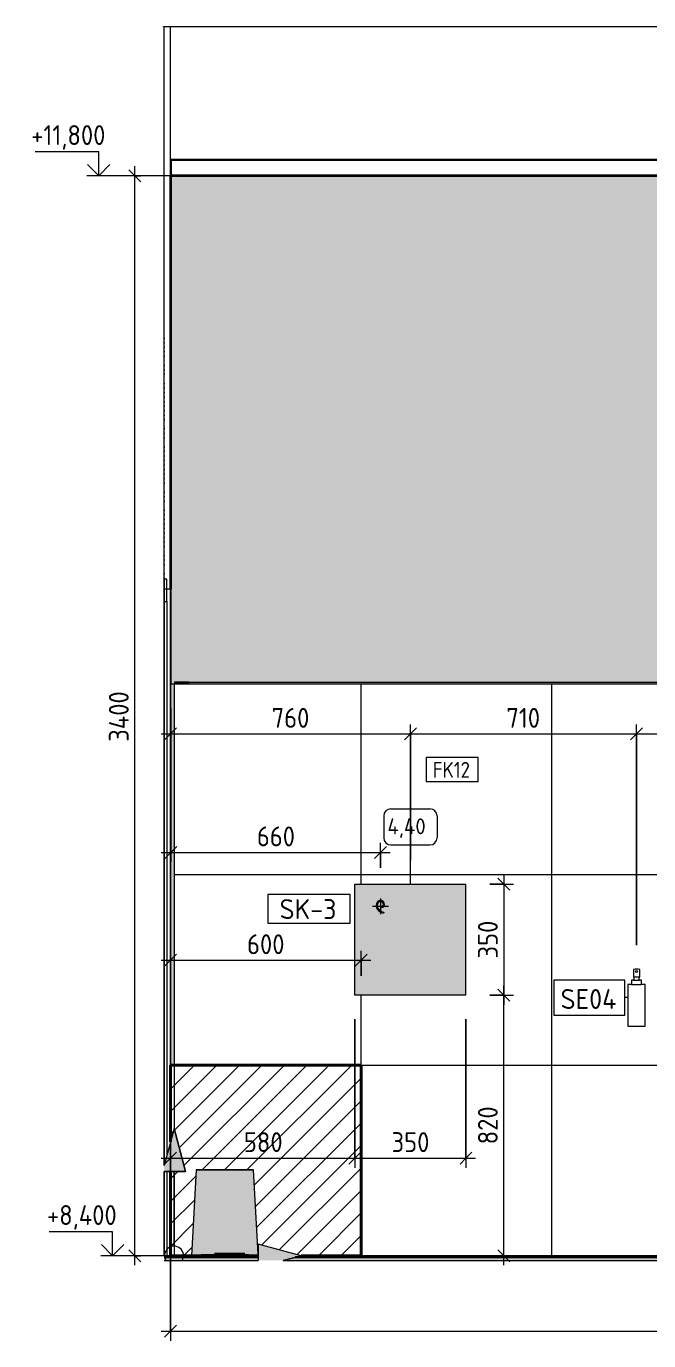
# Model space of a CAD drawing. Header units: millimetres. Extents: x 62702 to 101096, y -2454 to 12271.
# Drawn here: x 80914 to 82873, y 8132 to 12271 of the extents above; entities that cross this region are included whole.
import ezdxf

# ---------------------------------------------------------------- set-up
doc = ezdxf.new("R2010")
doc.units = ezdxf.units.MM
for name, color, linetype, lineweight in [('A-ANNO-DIMS', 7, 'Continuous', 9), ('A-ANNO-DIMS-25', 7, 'Continuous', 9), ('A-DETL-1', 7, 'Continuous', 40), ('A-DETL-GENF', 7, 'Continuous', 9), ('A-DOOR-FRAM-1', 7, 'Continuous', 9), ('A-DOOR-FRAM-2', 7, 'Continuous', 18), ('A-FLOR', 7, 'Continuous', 9), ('A-WALL', 7, 'Continuous', 9), ('A-WALL-IDEN', 7, 'Continuous', 9), ('A-WALL-PATT', 7, 'Continuous', 9), ('E-ELEC-FIXT-IDEN', 7, 'Continuous', 9), ('G-ANNO-DIMS', 7, 'Continuous', 9), ('G-ANNO-DIMS-1', 7, 'Continuous', 20), ('I-FURN-IDEN', 7, 'Continuous', 9), ('I-WALL', 7, 'Continuous', 9), ('P-SANR-FIXT', 7, 'Continuous', 9), ('P-SANR-FIXT-IDEN', 7, 'Continuous', 9), ('Ограждение', 7, 'Continuous', 9), ('Поручни', 7, 'Continuous', 9), ('Электрические приборы', 7, 'Continuous', 9)]:
    doc.layers.add(name, color=color, linetype=linetype, lineweight=lineweight)
for name, color, linetype, lineweight, true_color in [('A-CLNG-FNSH-1', 7, 'Continuous', 30, 0x3c3c3c), ('A-DETL-GENF-2', 7, 'Continuous', 9, 0xe0e0e0), ('A-FLOR-1', 7, 'Continuous', 9, 0x787878), ('A-FLOR-FNSH-2', 7, 'Continuous', 30, 0x3c3c3c), ('A-GENM', 7, 'Continuous', 9, 0x260000), ('A-WALL-4', 7, 'Continuous', 40, 0x3c3c3c), ('A-WALL-FNSH-3', 7, 'Continuous', 30, 0x3c3c3c), ('I-FURN-7', 7, 'Continuous', 9, 0xc0c0c0), ('I-WALL-1', 7, 'Continuous', 9, 0x787878), ('Розетки', 7, 'Continuous', 9, 0xff1e23)]:
    doc.layers.add(name, color=color, linetype=linetype, lineweight=lineweight, true_color=true_color)
doc.layers.add('I-FURN-5', color=7, linetype='Continuous', lineweight=9, true_color=0xfbfbfb, transparency=0.7)
doc.layers.add('P-SANR-FIXT-2', color=7, linetype='Continuous', lineweight=9, transparency=0.7)
doc.styles.add('GOST Common_5', font='GOST_Common.ttf', dxfattribs={"height": 50})
doc.styles.add('GOST Common_6', font='GOST_Common.ttf', dxfattribs={"width": 0.9, "height": 50})
doc.styles.add('GOST Common_7', font='GOST_Common.ttf', dxfattribs={"height": 62.5})
doc.styles.add('ISOCPEUR_2', font='isocpeur.ttf', dxfattribs={"width": 0.9, "height": 62.5})
doc.styles.add('ISOCPEUR_3', font='isocpeur.ttf', dxfattribs={"width": 0.9, "height": 50})
doc.dimstyles.new('ISO-2_0_0_9К_Средний_округл2', dxfattribs={"dimscale": 304.8, "dimtxt": 49.799059, "dimasz": 0.123031, "dimexe": 0.098425, "dimexo": 0, "dimgap": 0, "dimtad": 1, "dimdec": 0, "dimrnd": 10, "dimzin": 0, "dimdsep": 46, "dimtxsty": 'ISOCPEUR_3', "dimblk1": 'OBLIQUE', "dimblk2": 'OBLIQUE', "dimsah": 1, "dimcen": 0.09, "dimdle": 0.098425, "dimazin": 0, "dimtfac": 1, "dimtdec": 4, "dimtix": 1, "dimtmove": 0, "dimatfit": 3, "dimfxl": 1, "dimtvp": 1, "dimtolj": 1, "dimtzin": 0, "dimarcsym": 2})
doc.dimstyles.new('ISO-2_5_0_9К_БОЛЬШОЙ_1', dxfattribs={"dimscale": 304.8, "dimtxt": 62.248823, "dimasz": 0.123031, "dimexe": 0.098425, "dimexo": 0.246063, "dimgap": 0, "dimtad": 1, "dimdec": 0, "dimrnd": 10, "dimzin": 0, "dimdsep": 46, "dimtxsty": 'ISOCPEUR_2', "dimblk1": 'OBLIQUE', "dimblk2": 'OBLIQUE', "dimsah": 1, "dimcen": 0.09, "dimdle": 0.098425, "dimazin": 0, "dimtfac": 1, "dimtdec": 4, "dimtix": 1, "dimtmove": 0, "dimatfit": 3, "dimfxl": 1, "dimtvp": 1, "dimtolj": 1, "dimtzin": 0, "dimarcsym": 2})

# ---------------------------------------------------------------- blocks, each defined once
blk = doc.blocks.new('110_Дверь_СКБ_1Ст_Внутренняя1 - Д-7_л__950x2100h_Туалет-21784696-Развертка 3_10-2')
at = {"layer": 'A-DOOR-FRAM-1'}
for p, q in [((-7680, 8684.3), (-7680, 10460)), ((-7680, 10460), (-7680, 8684.3)), ((-7672, 10460), (-7672, 8714.2)), ((-7680, 8400), (-7680, 8664.8)), ((-7680, 8664.8), (-7680, 8400)), ((-7672, 8664.8), (-7672, 8400))]:
    blk.add_line(p, q, dxfattribs=at)
at = {"layer": 'A-DOOR-FRAM-2'}
for p, q in [((-7672, 10530), (-7680, 10530)), ((-7680, 10530), (-7680, 10460)), ((-7672, 10460), (-7672, 10530)), ((-7680, 10500), (-7680.1, 10500)), ((-7680, 10460), (-7680, 10500)), ((-7680.1, 10460), (-7680, 10460)), ((-7680, 10460), (-7672, 10460))]:
    blk.add_line(p, q, dxfattribs=at)
blk = doc.blocks.new('Роз - Вывод-25282434-Развертка 3_10-2')
at = {"layer": 'Розетки'}
for p, q in [((-6999, 9525), (-6999, 9518.1)), ((-7024, 9500), (-7012.2, 9500)), ((-7009, 9500), (-6999, 9500)), ((-7000.3, 9499), (-6997.7, 9501)), ((-6999, 9514.9), (-6999, 9500)), ((-6999, 9498.4), (-6999, 9485.8)), ((-6999, 9482.3), (-6999, 9475)), ((-6995.8, 9500), (-6993.5, 9500)), ((-6988.8, 9481.4), (-6989.5, 9478.3)), ((-6988.7, 9500), (-6974, 9500))]:
    blk.add_line(p, q, dxfattribs=at)
for centre, radius, start, end in [((-6999.1, 9505.6), 12.6, 36.4626, 143.5374), ((-6994.4, 9502.1), 18.4, 143.5374, 216.4626), ((-6994.4, 9502.1), 15.2, 143.5374, 216.4626), ((-6982.2, 9511.1), 33.6, 216.4626, 257.5374), ((-6999.1, 9505.6), 9.36, 36.4626, 143.5374), ((-6982.2, 9511.1), 30.4, 216.4626, 257.5374), ((-6994.7, 9503.2), 7.02, 216.4626, 323.5374), ((-6994.7, 9503.2), 3.81, 216.4626, 323.5374), ((-6998.5, 9506), 8.57, 323.5374, 36.4626), ((-6998.5, 9506), 11.8, 323.5374, 36.4626)]:
    blk.add_arc(centre, radius, start, end, dxfattribs=at)
blk = doc.blocks.new('Ограждение - Ограждение-30319788-Развертка 3_10-2')
at = {"layer": 'Ограждение'}
for points in [[(-7602.5, 10200), (-7602.5, 10206), (-7647.5, 10206), (-7647.5, 10200)], [(-3899.9, 10200), (-3682.5, 10200), (-3682.5, 10206), (-7602.5, 10206), (-7602.5, 10200), (-4845, 10200)]]:
    blk.add_hatch(color=256, dxfattribs=at).paths.add_polyline_path(points)
at = {"layer": 'Поручни'}
for p, q in [((-7647.5, 10206), (-7647.5, 10200)), ((-7602.5, 10206), (-7647.5, 10206)), ((-7647.5, 10200), (-7602.5, 10200)), ((-7602.5, 10206), (-3682.5, 10206)), ((-7602.5, 10200), (-7602.5, 10206)), ((-7602.5, 10200), (-3682.5, 10200))]:
    blk.add_line(p, q, dxfattribs=at)
blk = doc.blocks.new('TOY_Диспансер мыло - Дозатор Elegance new 11654 019001 хром-30593950-Развертка 3_10-2')
at = {"layer": 'A-GENM'}
for p, q in [((-4677.6, 9300.6), (-4677.6, 9278.4)), ((-4677.1, 9277.9), (-4675.8, 9277.9)), ((-4675.8, 9277.9), (-4659.2, 9277.9)), ((-4675.8, 9277.9), (-4675.8, 9268.2)), ((-4659.2, 9268.2), (-4659.2, 9277.9)), ((-4659.2, 9277.9), (-4657.8, 9277.9)), ((-4657.3, 9278.4), (-4657.3, 9300.6)), ((-4683.1, 9253.4), (-4695, 9253.4)), ((-4695, 9253.4), (-4695, 9122.4)), ((-4683.3, 9253.5), (-4651.8, 9253.5)), ((-4683.1, 9266.7), (-4683.1, 9253.4)), ((-4676.8, 9267.2), (-4682.6, 9267.2)), ((-4676.9, 9267.2), (-4658.2, 9267.2)), ((-4652.4, 9267.2), (-4658.2, 9267.2)), ((-4651.9, 9253.4), (-4651.9, 9266.7)), ((-4640, 9253.4), (-4651.9, 9253.4)), ((-4640, 9122.4), (-4640, 9253.4)), ((-4695, 9122.4), (-4640, 9122.4))]:
    blk.add_line(p, q, dxfattribs=at)
blk.add_circle((-4667.5, 9294.8), 3.04, dxfattribs=at)
for centre, radius, start, end in [((-4677.1, 9300.6), 0.5, 90, 180), ((-4677.1, 9278.4), 0.5, 180, 270), ((-4667.6, 9233.9), 67.9, 89.9095, 98.0905), ((-4667.4, 9233.9), 67.9, 81.9095, 90.0905), ((-4657.8, 9300.6), 0.5, 0, 90), ((-4657.8, 9278.4), 0.5, 270, 0), ((-4682.6, 9266.7), 0.5, 90, 180), ((-4676.8, 9268.2), 0.988, 270, 0), ((-4658.2, 9268.2), 0.988, 180, 270), ((-4652.4, 9266.7), 0.5, 0, 90)]:
    blk.add_arc(centre, radius, start, end, dxfattribs=at)
blk = doc.blocks.new('мусорная корзина - Round_ Metal-V19-Развертка 3_10-2')
at = {"layer": 'P-SANR-FIXT-2'}
for points in [[(-7594, 8400), (-7564, 8400), (-7564, 8403.2), (-7489, 8403.2), (-7489, 8407), (-7554, 8407), (-7554, 8670), (-7579, 8670), (-7588.8, 8488.9), (-7592.7, 8422.4)], [(-7554, 8407), (-7489, 8407), (-7489, 8670), (-7554, 8670), (-7554, 8415.3)], [(-7443, 8407), (-7424, 8407), (-7424, 8670), (-7489, 8670), (-7489, 8407), (-7443.8, 8407)], [(-7391.8, 8400), (-7384.2, 8400), (-7384.2, 8404.4), (-7394.1, 8578.4), (-7399, 8670), (-7424, 8670), (-7424, 8407), (-7489, 8406.9), (-7488.7, 8403.2), (-7414, 8403.2), (-7414, 8400), (-7394.1, 8400)], [(-7489, 8400), (-7489, 8400), (-7489, 8403.2), (-7564, 8403.2), (-7564, 8400), (-7502.9, 8400)], [(-7414.7, 8400), (-7414, 8400), (-7414, 8403.2), (-7489, 8403.2), (-7489, 8400), (-7416.5, 8400)]]:
    blk.add_hatch(color=256, dxfattribs=at).paths.add_polyline_path(points)
at = {"layer": 'P-SANR-FIXT'}
for p, q in [((-7579, 8670), (-7594, 8400)), ((-7554.2, 8670), (-7579, 8670)), ((-7579, 8670), (-7489, 8670)), ((-7489, 8670), (-7554.2, 8670)), ((-7489, 8670), (-7443.9, 8670)), ((-7443.9, 8670), (-7489, 8670)), ((-7489, 8670), (-7489, 8670)), ((-7423.8, 8670), (-7489, 8670)), ((-7489, 8670), (-7399, 8670)), ((-7443.8, 8670), (-7443.8, 8670)), ((-7399, 8670), (-7423.8, 8670)), ((-7384.2, 8404.6), (-7399, 8670)), ((-7564, 8403.2), (-7564, 8400)), ((-7489, 8403.2), (-7564, 8403.2)), ((-7564, 8403.2), (-7553.9, 8403.2)), ((-7553.9, 8403.2), (-7508.4, 8403.2)), ((-7505.8, 8407), (-7521.5, 8407)), ((-7521.5, 8407), (-7505.8, 8407)), ((-7508.4, 8403.2), (-7489, 8403.2)), ((-7489, 8407), (-7505.7, 8407)), ((-7505.7, 8407), (-7489, 8407)), ((-7489, 8407), (-7472.2, 8407)), ((-7472.2, 8407), (-7489, 8407)), ((-7414, 8403.2), (-7489, 8403.2)), ((-7489, 8403.2), (-7451.5, 8403.2)), ((-7472.2, 8407), (-7456.5, 8407)), ((-7456.5, 8407), (-7472.2, 8407)), ((-7456.3, 8407), (-7426.2, 8407)), ((-7426.2, 8407), (-7456.3, 8407)), ((-7451.5, 8403.2), (-7414, 8403.2)), ((-7414, 8400), (-7414, 8403.2))]:
    blk.add_line(p, q, dxfattribs=at)
blk = doc.blocks.new('Начало раскладки_красным - Начало раскладки_красным-26104805-Развертка 3_10-2')
at = {"layer": 'A-DETL-GENF'}
for points in [[(-7660, 8664.8), (-7612.8, 8664.8), (-7649, 8800), (-7680.1, 8684), (-7680, 8664.8), (-7672, 8664.8)], [(-7325.7, 8385), (-7305.1, 8385), (-7249, 8400), (-7384.2, 8436.2), (-7384.2, 8385)]]:
    blk.add_hatch(color=256, dxfattribs=at).paths.add_polyline_path(points)
for p, q in [((-7649, 8800), (-7680.1, 8684)), ((-7649, 8800), (-7680.1, 8684)), ((-7612.8, 8664.8), (-7649, 8800)), ((-7649, 8800), (-7612.8, 8664.8)), ((-7680.1, 8664.8), (-7612.8, 8664.8)), ((-7612.8, 8664.8), (-7680.1, 8664.8)), ((-7649, 8430), (-7649, 8664.8)), ((-7249, 8400), (-7384.2, 8436.2)), ((-7384.2, 8436.2), (-7384.2, 8385)), ((-7249, 8400), (-7384.2, 8436.2)), ((-7384.2, 8436.2), (-7384.2, 8385)), ((-7619, 8400), (-7384.2, 8400)), ((-7305.1, 8385), (-7249, 8400)), ((-7249, 8400), (-7305.1, 8385))]:
    blk.add_line(p, q, dxfattribs=at)
blk.add_arc((-7649, 8400), 30, 329.5394, 210.4606, dxfattribs=at)
blk = doc.blocks.new('Высотные отметки - Стрелка_Верх-17668718-Развертка 3_10-2')
at = {"layer": 'G-ANNO-DIMS'}
for p, q in [((-7886.1, 11875), (-8086.1, 11875)), ((-7886.1, 11800), (-7886.1, 11875)), ((-7848.2, 11800), (-7923.2, 11800))]:
    blk.add_line(p, q, dxfattribs=at)
at = {"layer": 'G-ANNO-DIMS-1'}
for q in [(-7921.5, 11835.4), (-7850.7, 11835.4)]:
    blk.add_line((-7886.1, 11800), q, dxfattribs=at)
blk = doc.blocks.new('DIMBLOCK16-Развертка 3_10-2')
at = {"layer": 'A-ANNO-DIMS-25'}
for p, q in [((81368.3, 10200), (81368.3, 8132.4)), ((81368.3, 8162.4), (81368.3, 10200)), ((85299.3, 8400), (85299.3, 8132.4)), ((85299.3, 8162.4), (85299.3, 8400)), ((81338.3, 8162.4), (85299.3, 8162.4))]:
    blk.add_line(p, q, dxfattribs=at)
at = {"layer": 'A-ANNO-DIMS-25', "lineweight": 20}
for p, q in [((81368.3, 8162.4), (81349.6, 8143.7)), ((81368.3, 8162.4), (81387.1, 8181.2)), ((85299.3, 8162.4), (85280.6, 8143.7)), ((85299.3, 8162.4), (85318.1, 8181.2))]:
    blk.add_line(p, q, dxfattribs=at)
at = {"layer": 'A-ANNO-DIMS-25', "color": 0, "insert": (83270.6, 8227.7), "char_height": 50, "width": 151.696, "attachment_point": 1, "line_spacing_factor": 1.149209, "style": 'ISOCPEUR_3'}
blk.add_mtext('3930', dxfattribs=at)
blk = doc.blocks.new('_Oblique')
at = {"color": 0, "linetype": 'ByBlock', "lineweight": -2}
blk.add_line((-0.5, -0.5), (0.5, 0.5), dxfattribs=at)
blk = doc.blocks.new('DIMBLOCK18-Развертка 3_10-2')
at = {"layer": 'A-ANNO-DIMS-25'}
for p, q in [((81948.3, 9145), (81948.3, 8677.1)), ((81948.3, 8707.1), (81948.3, 9145)), ((81368.3, 8658.7), (81368.3, 8737.1)), ((81338.3, 8707.1), (81948.3, 8707.1)), ((81368.3, 8707.1), (81368.3, 8658.7))]:
    blk.add_line(p, q, dxfattribs=at)
at = {"layer": 'A-ANNO-DIMS-25', "lineweight": 20}
for p, q in [((81368.3, 8707.1), (81349.6, 8688.4)), ((81368.3, 8707.1), (81387.1, 8725.9)), ((81948.3, 8707.1), (81929.6, 8688.4)), ((81948.3, 8707.1), (81967.1, 8725.9))]:
    blk.add_line(p, q, dxfattribs=at)
at = {"layer": 'A-ANNO-DIMS-25', "color": 0, "insert": (81599.1, 8788.8), "char_height": 62.5, "width": 142.215, "attachment_point": 1, "line_spacing_factor": 1.149209, "style": 'ISOCPEUR_2'}
blk.add_mtext('580', dxfattribs=at)
blk = doc.blocks.new('DIMBLOCK19-Развертка 3_10-2')
at = {"layer": 'A-ANNO-DIMS-25'}
for p, q in [((81948.3, 9145), (81948.3, 8677.1)), ((81948.3, 8707.1), (81948.3, 9145)), ((82298.3, 9145), (82298.3, 8677.1)), ((82298.3, 8707.1), (82298.3, 9145)), ((81948.3, 8707.1), (82328.3, 8707.1))]:
    blk.add_line(p, q, dxfattribs=at)
at = {"layer": 'A-ANNO-DIMS-25', "lineweight": 20}
for p, q in [((81948.3, 8707.1), (81929.6, 8688.4)), ((81948.3, 8707.1), (81967.1, 8725.9)), ((82298.3, 8707.1), (82279.6, 8688.4)), ((82298.3, 8707.1), (82317.1, 8725.9))]:
    blk.add_line(p, q, dxfattribs=at)
at = {"layer": 'A-ANNO-DIMS-25', "color": 0, "insert": (82064.1, 8788.8), "char_height": 62.5, "width": 142.215, "attachment_point": 1, "line_spacing_factor": 1.149209, "style": 'ISOCPEUR_2'}
blk.add_mtext('350', dxfattribs=at)
blk = doc.blocks.new('DIMBLOCK20-Развертка 3_10-2')
at = {"layer": 'A-ANNO-DIMS-25'}
for p, q in [((82373.3, 9570), (82447.6, 9570)), ((82417.6, 9570), (82373.3, 9570)), ((82417.6, 9600), (82417.6, 9190)), ((82373.3, 9220), (82447.6, 9220)), ((82417.6, 9220), (82373.3, 9220))]:
    blk.add_line(p, q, dxfattribs=at)
at = {"layer": 'A-ANNO-DIMS-25', "lineweight": 20}
for p, q in [((82417.6, 9570), (82398.8, 9588.7)), ((82417.6, 9570), (82436.3, 9551.2)), ((82417.6, 9220), (82398.8, 9238.7)), ((82417.6, 9220), (82436.3, 9201.2))]:
    blk.add_line(p, q, dxfattribs=at)
at = {"layer": 'A-ANNO-DIMS-25', "color": 0, "insert": (82335.9, 9335.7), "char_height": 62.5, "width": 142.215, "attachment_point": 1, "rotation": 90, "line_spacing_factor": 1.149209, "style": 'ISOCPEUR_2'}
blk.add_mtext('350', dxfattribs=at)
blk = doc.blocks.new('DIMBLOCK21-Развертка 3_10-2')
at = {"layer": 'A-ANNO-DIMS-25'}
for p, q in [((81369.3, 10125), (81369.3, 9639.7)), ((81369.3, 9669.7), (81369.3, 10125)), ((82029.3, 9621.2), (82029.3, 9699.7)), ((81339.3, 9669.7), (82059.3, 9669.7)), ((82029.3, 9669.7), (82029.3, 9621.2))]:
    blk.add_line(p, q, dxfattribs=at)
at = {"layer": 'A-ANNO-DIMS-25', "lineweight": 20}
for p, q in [((81369.3, 9669.7), (81388.1, 9688.4)), ((82029.3, 9669.7), (82048, 9688.4)), ((81369.3, 9669.7), (81350.6, 9650.9)), ((82029.3, 9669.7), (82010.5, 9650.9))]:
    blk.add_line(p, q, dxfattribs=at)
at = {"layer": 'A-ANNO-DIMS-25', "color": 0, "insert": (81640, 9751.3), "char_height": 62.5, "width": 142.215, "attachment_point": 1, "line_spacing_factor": 1.149209, "style": 'ISOCPEUR_2'}
blk.add_mtext('660', dxfattribs=at)
blk = doc.blocks.new('М_стена_0001 - Типоразмер_без рамки-25382661-Развертка 3_10-2')
at = {"layer": 'A-WALL-IDEN'}
for p, q in [((-1859.1, 11063.1), (-2022.3, 11063.1)), ((-2022.3, 11063.1), (-2022.3, 10988.1)), ((-1859.1, 10988.1), (-1859.1, 11063.1)), ((-2022.3, 10988.1), (-1859.1, 10988.1))]:
    blk.add_line(p, q, dxfattribs=at)
blk = doc.blocks.new('DIMBLOCK26-Развертка 3_10-2')
at = {"layer": 'A-ANNO-DIMS-25'}
for p, q in [((81368.3, 9281.6), (81368.3, 9360.1)), ((81968.3, 9281.6), (81968.3, 9360.1)), ((81338.3, 9330.1), (81998.3, 9330.1)), ((81368.3, 9330.1), (81368.3, 9281.6)), ((81968.3, 9330.1), (81968.3, 9281.6))]:
    blk.add_line(p, q, dxfattribs=at)
at = {"layer": 'A-ANNO-DIMS-25', "lineweight": 20}
for p, q in [((81368.3, 9330.1), (81349.6, 9311.4)), ((81368.3, 9330.1), (81387.1, 9348.9)), ((81968.3, 9330.1), (81949.6, 9311.4)), ((81968.3, 9330.1), (81987.1, 9348.9))]:
    blk.add_line(p, q, dxfattribs=at)
at = {"layer": 'A-ANNO-DIMS-25', "color": 0, "insert": (81609.1, 9411.8), "char_height": 62.5, "width": 142.215, "attachment_point": 1, "line_spacing_factor": 1.149209, "style": 'ISOCPEUR_2'}
blk.add_mtext('600', dxfattribs=at)
blk = doc.blocks.new('М_сантехническая_рамка1 - В рамке-30590747-Развертка 3_10-2')
at = {"layer": 'P-SANR-FIXT-IDEN'}
for p, q in [((-6230.2, 9267.7), (-6453.5, 9267.7)), ((-6453.5, 9267.7), (-6453.5, 9157.3)), ((-6230.2, 9157.3), (-6230.2, 9267.7)), ((-6453.5, 9157.3), (-6230.2, 9157.3))]:
    blk.add_line(p, q, dxfattribs=at)
blk = doc.blocks.new('Марка_Мебель - В прямоуг_Balcon_Марка-25523697-Развертка 3_10-2')
at = {"layer": 'I-FURN-IDEN'}
for p, q in [((-5815, 9684.4), (-5815, 9615.4)), ((-5792.5, 9706.9), (-5669.7, 9706.9)), ((-5647.2, 9684.4), (-5647.2, 9615.6)), ((-5792.6, 9593.1), (-5669.7, 9593.1))]:
    blk.add_line(p, q, dxfattribs=at)
for centre, radius, start, end in [((-5792.5, 9684.4), 22.5, 90, 180), ((-5669.7, 9684.4), 22.5, 0, 90), ((-5792.6, 9615.4), 22.3, 180, 270), ((-5669.7, 9615.6), 22.5, 270, 0)]:
    blk.add_arc(centre, radius, start, end, dxfattribs=at)
blk = doc.blocks.new('DIMBLOCK28-Развертка 3_10-2')
at = {"layer": 'A-ANNO-DIMS-25'}
for p, q in [((81368.3, 9994.3), (81368.3, 10072.8)), ((82123.3, 9645), (82123.3, 10072.8)), ((81338.3, 10042.8), (82123.3, 10042.8)), ((81368.3, 10042.8), (81368.3, 9994.3)), ((82123.3, 10042.8), (82123.3, 9645))]:
    blk.add_line(p, q, dxfattribs=at)
at = {"layer": 'A-ANNO-DIMS-25', "lineweight": 20}
for p, q in [((81368.3, 10042.8), (81387.1, 10061.6)), ((82123.3, 10042.8), (82142.1, 10061.6)), ((81368.3, 10042.8), (81349.6, 10024.1)), ((82123.3, 10042.8), (82104.6, 10024.1))]:
    blk.add_line(p, q, dxfattribs=at)
at = {"layer": 'A-ANNO-DIMS-25', "color": 0, "insert": (81686.6, 10124.5), "char_height": 62.5, "width": 142.215, "attachment_point": 1, "line_spacing_factor": 1.149209, "style": 'ISOCPEUR_2'}
blk.add_mtext('760', dxfattribs=at)
blk = doc.blocks.new('DIMBLOCK29-Развертка 3_10-2')
at = {"layer": 'A-ANNO-DIMS-25'}
for p, q in [((82123.3, 9645), (82123.3, 10072.8)), ((82835.3, 9377.5), (82835.3, 10072.8)), ((82123.3, 10042.8), (82835.3, 10042.8)), ((82123.3, 10042.8), (82123.3, 9645)), ((82835.3, 10042.8), (82835.3, 9377.5))]:
    blk.add_line(p, q, dxfattribs=at)
at = {"layer": 'A-ANNO-DIMS-25', "lineweight": 20}
for p, q in [((82123.3, 10042.8), (82142.1, 10061.6)), ((82835.3, 10042.8), (82854.1, 10061.6)), ((82123.3, 10042.8), (82104.6, 10024.1)), ((82835.3, 10042.8), (82816.6, 10024.1))]:
    blk.add_line(p, q, dxfattribs=at)
at = {"layer": 'A-ANNO-DIMS-25', "color": 0, "insert": (82425.4, 10124.5), "char_height": 62.5, "width": 129.286, "attachment_point": 1, "line_spacing_factor": 1.149209, "style": 'ISOCPEUR_2'}
blk.add_mtext('710', dxfattribs=at)
blk = doc.blocks.new('DIMBLOCK30-Развертка 3_10-2')
at = {"layer": 'A-ANNO-DIMS-25'}
for p, q in [((82835.3, 9377.5), (82835.3, 10072.8)), ((83297.2, 9975), (83297.2, 10072.8)), ((82835.3, 10042.8), (83297.2, 10042.8)), ((82835.3, 10042.8), (82835.3, 9377.5)), ((83297.2, 10042.8), (83297.2, 9975))]:
    blk.add_line(p, q, dxfattribs=at)
at = {"layer": 'A-ANNO-DIMS-25', "lineweight": 20}
for p, q in [((82835.3, 10042.8), (82854.1, 10061.6)), ((83297.2, 10042.8), (83316, 10061.6)), ((82835.3, 10042.8), (82816.6, 10024.1)), ((83297.2, 10042.8), (83278.5, 10024.1))]:
    blk.add_line(p, q, dxfattribs=at)
at = {"layer": 'A-ANNO-DIMS-25', "color": 0, "insert": (83004, 10124.5), "char_height": 62.5, "width": 149.397, "attachment_point": 1, "line_spacing_factor": 1.149209, "style": 'ISOCPEUR_2'}
blk.add_mtext('460', dxfattribs=at)
blk = doc.blocks.new('DIMBLOCK35-Развертка 3_10-2')
at = {"layer": 'A-ANNO-DIMS-25', "lineweight": 20}
for p, q in [((82417.6, 9220), (82398.8, 9238.7)), ((82417.6, 9220), (82436.3, 9201.2)), ((82417.6, 8400), (82398.8, 8418.7)), ((82417.6, 8400), (82436.3, 8381.2))]:
    blk.add_line(p, q, dxfattribs=at)
at = {"layer": 'A-ANNO-DIMS-25'}
for p, q in [((82417.6, 8370), (82417.6, 9250)), ((82373.3, 9220), (82447.6, 9220)), ((82417.6, 9220), (82373.3, 9220)), ((82466.1, 8400), (82387.6, 8400)), ((82417.6, 8400), (82466.1, 8400))]:
    blk.add_line(p, q, dxfattribs=at)
at = {"layer": 'A-ANNO-DIMS-25', "color": 0, "insert": (82335.9, 8750.7), "char_height": 62.5, "width": 142.215, "attachment_point": 1, "rotation": 90, "line_spacing_factor": 1.149209, "style": 'ISOCPEUR_2'}
blk.add_mtext('820', dxfattribs=at)
blk = doc.blocks.new('М_силовых электроприборов_РАЗВЕРТКИ - Типоразмер_примечание-27444908-Развертка 3_10-2')
at = {"layer": 'E-ELEC-FIXT-IDEN'}
for p, q in [((-7095, 9537), (-7353.3, 9537)), ((-7353.3, 9537), (-7353.3, 9447)), ((-7095, 9447), (-7095, 9537)), ((-7353.3, 9447), (-7095, 9447))]:
    blk.add_line(p, q, dxfattribs=at)
blk = doc.blocks.new('DIMBLOCK37-Развертка 3_10-2')
at = {"layer": 'A-ANNO-DIMS-25'}
for p, q in [((81294.3, 11800), (81225.9, 11800)), ((81255.9, 8370), (81255.9, 11830)), ((81255.9, 11800), (81273.3, 11800)), ((81304.3, 8400), (81225.9, 8400)), ((81255.9, 8400), (81273.3, 8400))]:
    blk.add_line(p, q, dxfattribs=at)
at = {"layer": 'A-ANNO-DIMS-25', "lineweight": 20}
for p, q in [((81255.9, 11800), (81237.1, 11818.8)), ((81255.9, 11800), (81274.6, 11781.2)), ((81255.9, 8400), (81237.1, 8418.8)), ((81255.9, 8400), (81274.6, 8381.2))]:
    blk.add_line(p, q, dxfattribs=at)
at = {"layer": 'A-ANNO-DIMS-25', "color": 0, "insert": (81174.2, 10018), "char_height": 62.5, "width": 196.802, "attachment_point": 1, "rotation": 90, "line_spacing_factor": 1.149209, "style": 'ISOCPEUR_2'}
blk.add_mtext('3400', dxfattribs=at)

msp = doc.modelspace()

# ---------------------------------------------------------------- hatches: boundary and pattern name
at = {"layer": 'A-DETL-GENF-2'}
h = msp.add_hatch(dxfattribs=at)
h.set_pattern_fill('FP_24', color=256, style=0, pattern_type=2)
h.set_pattern_definition([(45, (81777.613, 0), (-35.35534, 35.35534), [])])
h.paths.add_polyline_path([(81379.3, 8400), (81434.3, 8400), (81443.8, 8567.1), (81449.3, 8670), (81629.3, 8670), (81639.2, 8488.9), (81644.1, 8404.4), (81644.3, 8436.2), (81779.3, 8400), (81968.3, 8400), (81968.3, 9000), (81368.3, 9000), (81368.3, 8758.9), (81379.3, 8800), (81415.5, 8664.8), (81368.3, 8664.8), (81368.3, 8400)])
at = {"layer": 'A-FLOR-1'}
h = msp.add_hatch(dxfattribs=at)
h.set_pattern_fill('FP_14', color=256, style=0, pattern_type=2)
h.set_pattern_definition([(45, (81777.613, 0), (-18.85854, 18.85854), [26.67, -4.445, 0.889, -4.445]), (45, (81777.613, 18.847), (-18.85854, 18.85854), []), (50, (81777.613, 0), (31.882273, -2.78904), [3.334, -36.671]), (355, (81777.613, 0), (-6.16744, 33.43476), [2.667, -29.337]), (100.451, (81780.27, -0.232), (25.71478, 30.64491), [2.833, -31.166]), (46.184, (81777.613, 8.89), (47.43861, -7.35742), [5.001, -55.007]), (96.636, (81781.567, 8.277), (41.54552, 43.30015), [4.25, -46.749]), (351.184, (81777.613, 8.89), (41.54594, 43.29915), [4.001, -44.006]), (21, (81782.058, 6.667), (26.53271, -17.896184), [3.334, -36.671]), (326, (81782.058, 6.667), (10.81533, 32.23273), [2.667, -29.337]), (71.451, (81784.27, 5.176), (37.3476, 14.33587), [2.833, -31.166]), (37.5, (81777.613, 0), (0.540908, 14.797043), [0.8382, -28.143, 0.8382, -28.943, -29.448]), (37.5, (81777.613, 0), (0.540908, 14.797043), [-58.763, 0.8382, -28.61]), (7.5, (81777.613, 0), (11.693745, 17.531323), [0.8382, -16.142, 0.8382, -27.476, -11.224]), (7.5, (81777.613, 0), (11.693745, 17.531323), [-45.295, 0.8382, -10.385]), (327.5, (81767.701, 0), (23.728552, -1.002312), [0.8382, -10.274, 0.8382, -33.833, -46.006]), (327.5, (81767.701, 0), (23.728552, -1.002312), [-45.783, 0.8382, -45.168]), (317.5, (81763.256, 0), (25.92281, 4.44989), [0.8382, -13.608, 0.8382, -22.187, -32.671]), (317.5, (81763.256, 0), (25.92281, 4.44989), [-37.471, 0.8382, -31.833])])
h.paths.add_polyline_path([(88790.4, 8385), (88908.6, 8385), (88908.3, 8395), (81760.6, 8395), (81723.2, 8385), (88731.4, 8385)])
h.paths.add_polyline_path([(81348.3, 8385), (81644.1, 8385), (81644.1, 8395), (81348.2, 8395), (81348.2, 8385)])
at = {"layer": 'A-WALL-PATT'}
msp.add_hatch(color=256, dxfattribs=at).paths.add_polyline_path([(81380.8, 10200), (81380.8, 10206), (85288.3, 10206), (85288.3, 11800), (81369.3, 11800), (81369.3, 10200), (81379.3, 10200)])
h = msp.add_hatch(dxfattribs=at)
h.set_pattern_fill('FP_17', color=256, style=0, pattern_type=2)
h.set_pattern_definition([(90, (81368.3, 8400), (-600, 4e-14), []), (180, (81368.3, 8400), (-7e-14, -600), [])])
h.paths.add_polyline_path([(81968.3, 8400), (84563.3, 8400), (84563.3, 8450), (84661.1, 8450), (84661.1, 8451), (84665.5, 8451), (84665.5, 8450), (84763.3, 8450), (84763.3, 8400), (85299.3, 8400), (85299.3, 10120), (85289.3, 10120), (85289.3, 10200), (81379.3, 10199.8), (81379.3, 9000), (81968.3, 9000), (81968.3, 8627.8)])
h.paths.add_polyline_path([(83879.9, 9193.7), (83880.1, 9193.9), (83880.2, 9194.9), (83880.5, 9195.1), (83880.6, 9195.3), (83880.6, 9195.7), (83881.3, 9195.2), (83881.7, 9195.5), (83881.3, 9196), (83881.9, 9196.1), (83880.8, 9198.9), (83880.8, 9207.1), (83880.6, 9207.1), (83880.4, 9206.2), (83880.2, 9206.3), (83880.1, 9210.5), (83879.8, 9201.2), (83879.7, 9194.6), (83879.9, 9193.7)])
h.paths.add_polyline_path([(83710.8, 8650), (82998.4, 8650), (82998.4, 9100), (83274.8, 9100), (83277, 9215), (83276.9, 9218.5), (83277.2, 9224.5), (83277.5, 9231), (83278, 9245.5), (83317.6, 9245.3), (83317.8, 9244.3), (83317.9, 9242.1), (83317.6, 9242), (83318.2, 9226.2), (83318.4, 9225.3), (83318.2, 9224.8), (83319, 9196.8), (83318.9, 9193.3), (83318.9, 9191.8), (83319.2, 9189.4), (83320.6, 9105.7), (83320.7, 9100), (83877.9, 9100), (83879.7, 9190.7), (83879.7, 9191.1), (83879.7, 9204.6), (83880.3, 9222), (83881, 9243), (83880.7, 9242.1), (83880.8, 9244.8), (83881, 9245), (83881, 9245.5), (83920.6, 9245.3), (83921.1, 9230.8), (83922.4, 9182.4), (83923.8, 9100), (84202.4, 9100), (84202.4, 8650), (83947.1, 8650)])
h.paths.add_polyline_path([(84333.3, 9122.4), (84333.3, 9253.4), (84345.2, 9253.4), (84345.2, 9266.7), (84345.7, 9267.2), (84352.3, 9267.5), (84352.5, 9268.2), (84352.5, 9277.9), (84351.2, 9277.9), (84350.7, 9278.4), (84350.7, 9300.6), (84351.2, 9301.1), (84356, 9301.7), (84360.8, 9301.8), (84369.1, 9301.3), (84370.5, 9301.1), (84371, 9300.6), (84371, 9278.4), (84370.5, 9277.9), (84369.1, 9277.9), (84369.4, 9267.5), (84370.1, 9267.2), (84376, 9267.2), (84376.5, 9266.7), (84376.5, 9253.4), (84388.3, 9253.4), (84388.3, 9122.4), (84345.2, 9122.4)])
h.paths.add_polyline_path([(82851, 9122.4), (82807.8, 9122.4), (82807.8, 9253.4), (82819.7, 9253.4), (82819.7, 9266.7), (82820.2, 9267.2), (82826.7, 9267.5), (82827, 9268.2), (82827, 9277.9), (82825.7, 9277.9), (82825.2, 9278.4), (82825.2, 9300.6), (82825.7, 9301.1), (82830.5, 9301.7), (82835.3, 9301.8), (82843.6, 9301.3), (82845, 9301.1), (82845.5, 9300.6), (82845.5, 9278.4), (82845, 9277.9), (82843.6, 9277.9), (82843.9, 9267.5), (82844.6, 9267.2), (82850.5, 9267.2), (82851, 9266.7), (82851, 9253.4), (82862.8, 9253.4), (82862.8, 9122.4)])
h.paths.add_polyline_path([(83921.5, 9183.6), (83922.3, 9187.4), (83922, 9186.2), (83921.7, 9184.7)])
h.paths.add_polyline_path([(83276.9, 9192.4), (83276.9, 9194.6), (83276.9, 9195.1), (83277.4, 9194.9), (83277.5, 9195.2), (83277.6, 9195.8), (83277.6, 9196.1), (83277.8, 9196.3), (83278, 9196.4), (83278.7, 9196.4), (83277.7, 9198.4), (83277.8, 9206.6), (83277.6, 9207.5), (83277.3, 9209.1), (83277, 9209.6), (83276.8, 9201.2), (83276.6, 9192.9), (83276.9, 9192.5)])
h.paths.add_polyline_path([(83921.7, 9192.4), (83922.1, 9193.7), (83921.5, 9209.2), (83921, 9208.4), (83920.8, 9204.6), (83920.7, 9204.5), (83920.8, 9198.1), (83920.1, 9196.6), (83920.8, 9196.8), (83920.8, 9196.3), (83920.9, 9196), (83921.2, 9196), (83921.4, 9196.1), (83921.4, 9195.2), (83921.6, 9194.9), (83921.8, 9194.9), (83921.7, 9192.6)])
h.paths.add_polyline_path([(83318.7, 9193.7), (83319, 9195.5), (83318.4, 9206.3), (83318.2, 9206.2), (83318, 9206.7), (83317.8, 9207.1), (83317.6, 9206.6), (83317.6, 9205.2), (83317.6, 9204.6), (83317.7, 9198.1), (83316.9, 9196.1), (83317.2, 9195.9), (83316.9, 9195.4), (83317.3, 9195.2), (83317.8, 9195.3), (83318, 9195.3), (83318.2, 9195.1), (83318.4, 9194.9), (83318.5, 9194.9), (83318.7, 9193.7)])
h.paths.add_polyline_path([(83919.8, 9196.1), (83920, 9196.5), (83919.9, 9196.4), (83919.8, 9196.2)])
h.paths.add_polyline_path([(83278, 9196.4), (83277.8, 9197), (83278.5, 9196.5)])
h.paths.add_polyline_path([(83318.5, 9212.5), (83318.2, 9213.9), (83318.1, 9213.5), (83318.2, 9212.8), (83318.5, 9212.6)])
h.paths.add_polyline_path([(83880.1, 9212.5), (83880.6, 9213), (83880.1, 9213.9), (83880.1, 9212.9)])
h.paths.add_polyline_path([(83277, 9212.5), (83277.3, 9213.3), (83277.2, 9213.6), (83277, 9213.6)])
h.paths.add_polyline_path([(83921.6, 9212.5), (83921.3, 9213.3), (83921.3, 9212.9), (83921.5, 9212.6)])
h.paths.add_polyline_path([(83921.2, 9213.9), (83921.5, 9214.2), (83921.3, 9214.2), (83921.2, 9214)])
h.paths.add_polyline_path([(83277.4, 9213.9), (83277.1, 9214.4), (83277.3, 9213.9)])
h.paths.add_polyline_path([(83880.5, 9214.6), (83880.4, 9214.7), (83880.4, 9214.6)])
h.paths.add_polyline_path([(83277.7, 9214.7), (83277.4, 9214.9), (83277.6, 9214.7)])
h.paths.add_polyline_path([(83318, 9214.8), (83318.5, 9215.2), (83318.3, 9215.2), (83318, 9215)])
h.paths.add_polyline_path([(83880.6, 9214.8), (83880.4, 9215.2), (83880.1, 9215.2), (83880.1, 9214.9), (83880.4, 9214.9)])
h.paths.add_polyline_path([(83277.6, 9215), (83277.4, 9215.2), (83277.6, 9215.1)])
h.paths.add_polyline_path([(82298.3, 9220), (81948.3, 9220), (81948.3, 9570), (82298.3, 9570), (82298.3, 9356.4)])
h.paths.add_polyline_path([(83277.3, 9239.7), (83277.4, 9243.1), (83277.3, 9239.8)])
h.paths.add_polyline_path([(83880.4, 9239.7), (83880.5, 9243.7), (83880.4, 9240.5)])
h.paths.add_polyline_path([(83899.4, 9300), (83870, 9301.4), (83840.8, 9305.8), (83812.3, 9312.9), (83784.6, 9322.8), (83757.9, 9335.4), (83732.7, 9350.6), (83709, 9368.1), (83687.2, 9387.9), (83667.5, 9409.7), (83649.9, 9433.3), (83634.8, 9458.6), (83622.2, 9485.2), (83612.3, 9512.9), (83605.1, 9541.5), (83600.8, 9570.6), (83599.4, 9600), (83600.8, 9629.4), (83605.1, 9658.5), (83612.3, 9687.1), (83622.2, 9714.8), (83634.8, 9741.4), (83649.9, 9766.7), (83667.5, 9790.3), (83687.2, 9812.1), (83710.8, 9833.2), (83732.7, 9849.4), (83757.9, 9864.6), (83784.6, 9877.2), (83812.3, 9887.1), (83840.8, 9894.2), (83870, 9898.6), (83899.4, 9900), (83928.8, 9898.6), (83957.9, 9894.2), (83986.4, 9887.1), (84014.2, 9877.2), (84040.8, 9864.6), (84066, 9849.4), (84089.7, 9831.9), (84111.5, 9812.1), (84131.3, 9790.3), (84148.8, 9766.7), (84163.9, 9741.4), (84176.5, 9714.8), (84186.4, 9687.1), (84193.6, 9658.5), (84197.9, 9629.4), (84199.4, 9600), (84197.9, 9570.6), (84193.6, 9541.5), (84186.4, 9512.9), (84176.5, 9485.2), (84163.9, 9458.6), (84148.8, 9433.3), (84131.3, 9409.7), (84111.5, 9387.9), (84089.7, 9368.1), (84066, 9350.6), (84040.8, 9335.4), (84014.2, 9322.8), (83986.4, 9312.9), (83957.9, 9305.8), (83928.8, 9301.4)])
h.paths.add_polyline_path([(83297.2, 9300), (83267.8, 9301.4), (83238.3, 9305.9), (83210.1, 9312.9), (83182.4, 9322.8), (83155.8, 9335.4), (83130.5, 9350.6), (83106.9, 9368.1), (83085.1, 9387.9), (83065.3, 9409.7), (83047.8, 9433.3), (83032.6, 9458.6), (83020, 9485.2), (83010.1, 9512.9), (83003, 9541.5), (82998.7, 9570.6), (82997.2, 9600), (82998.7, 9629.4), (83003, 9658.5), (83010.1, 9687.1), (83020, 9714.8), (83032.6, 9741.4), (83047.8, 9766.7), (83065.3, 9790.3), (83085.1, 9812.1), (83106.9, 9831.9), (83130.5, 9849.4), (83155.8, 9864.6), (83182.4, 9877.2), (83210.1, 9887.1), (83238.7, 9894.2), (83267.8, 9898.6), (83297.2, 9900), (83326.6, 9898.6), (83355.7, 9894.2), (83384.3, 9887.1), (83412, 9877.2), (83438.6, 9864.6), (83463.9, 9849.4), (83487.5, 9831.9), (83509.3, 9812.1), (83529.1, 9790.3), (83546.6, 9766.7), (83561.8, 9741.4), (83574.4, 9714.8), (83584.3, 9687.1), (83591.4, 9658.5), (83595.8, 9629.4), (83597.2, 9599.2), (83595.8, 9570.6), (83591.4, 9541.5), (83584.3, 9512.9), (83574.4, 9485.2), (83561.8, 9458.6), (83546.6, 9433.3), (83529.1, 9409.7), (83509.3, 9387.9), (83487.5, 9368.1), (83463.9, 9350.6), (83438.6, 9335.4), (83412, 9322.8), (83384.3, 9312.9), (83355.7, 9305.8), (83326.6, 9301.4), (83316.3, 9300.9)])
at = {"layer": 'I-FURN-5'}
h = msp.add_hatch(color=256, dxfattribs=at)
h.paths.add_polyline_path([(81948.3, 9220), (82298.3, 9220), (82298.3, 9570), (81948.3, 9570), (81948.3, 9356.4)])
h.paths.add_polyline_path([(82038.9, 9478.3), (82027.8, 9482.9), (82019.1, 9491.1), (82015.4, 9502.1), (82019.1, 9513), (82023.5, 9516.8), (82029.2, 9518.1), (82034.8, 9516.8), (82039.3, 9513), (82041.6, 9506), (82039.3, 9499), (82033.6, 9496.2), (82028, 9499), (82030.6, 9501), (82033.6, 9499.4), (82036.7, 9501), (82038.4, 9506), (82036.7, 9511.1), (82033.4, 9513.9), (82029.2, 9514.9), (82025, 9513.9), (82021.6, 9511.1), (82018.7, 9502.1), (82021.6, 9493), (82029.5, 9485.6), (82039.6, 9481.4)])
msp.add_hatch(color=256, dxfattribs=at).paths.add_polyline_path([(82038.9, 9478.3), (82039.6, 9481.4), (82029.5, 9485.6), (82021.6, 9493), (82018.7, 9502.1), (82021.6, 9511.1), (82025, 9513.9), (82029.2, 9514.9), (82033.4, 9513.9), (82036.7, 9511.1), (82038.4, 9506), (82036.7, 9501), (82033.6, 9499.4), (82030.6, 9501), (82028, 9499), (82033.6, 9496.2), (82039.3, 9499), (82041.6, 9506), (82039.3, 9513), (82034.8, 9516.8), (82029.2, 9518.1), (82023.5, 9516.8), (82019.1, 9513), (82015.4, 9502.1), (82019.1, 9491.1), (82027.8, 9482.9), (82029.5, 9482.2)])
at = {"layer": 'I-WALL'}
msp.add_hatch(color=256, dxfattribs=at).paths.add_polyline_path([(81379.3, 9000), (81379.3, 10200), (81368.3, 10200), (81368.3, 9000)])
at = {"layer": 'I-WALL-1'}
h = msp.add_hatch(dxfattribs=at)
h.set_pattern_fill('FP_15', color=256, style=0, pattern_type=2)
h.set_pattern_definition([(45, (81777.613, 0), (-14.25598, 14.25598), []), (45, (81791.87, 0), (-14.25598, 14.25598), [25.202, -5.04, 0.8382, -4.202])])
h.paths.add_polyline_path([(81348.2, 10500), (81348.3, 10500), (81348.2, 11299.1)])

# ---------------------------------------------------------------- linework, layer by layer
at = {"layer": 'A-CLNG-FNSH-1'}
for p, q in [((88887.3, 11850), (81369.3, 11850)), ((81369.3, 11850), (81369.3, 11800)), ((88887.3, 11801), (81369.3, 11801)), ((81369.3, 11800), (88887.3, 11800))]:
    msp.add_line(p, q, dxfattribs=at)
at = {"layer": 'A-DETL-1'}
for p, q in [((81968.3, 9000), (81368.3, 9000)), ((81368.3, 9000), (81368.3, 8758.9)), ((81968.3, 8400), (81968.3, 9000)), ((81368.3, 8664.8), (81368.3, 8400)), ((81368.3, 8400), (81644.1, 8400)), ((81779.3, 8400), (81968.3, 8400))]:
    msp.add_line(p, q, dxfattribs=at)
at = {"layer": 'A-FLOR'}
for p, q in [((81348.2, 12270), (88908.6, 12270)), ((81644.1, 8400), (81348.2, 8400)), ((81348.2, 8385), (81644.1, 8385)), ((81723.3, 8385), (88888.3, 8385)), ((88877.3, 8400), (81779.3, 8400))]:
    msp.add_line(p, q, dxfattribs=at)
at = {"layer": 'A-FLOR-FNSH-2'}
for p, q in [((81644.1, 8395), (81348.2, 8395)), ((88908.6, 8395), (81760.6, 8395))]:
    msp.add_line(p, q, dxfattribs=at)
at = {"layer": 'A-WALL'}
msp.add_line((81348.3, 10500), (81348.3, 12270), dxfattribs=at)
at = {"layer": 'A-WALL-4'}
for p, q in [((81348.3, 12270), (81348.3, 12270.5)), ((81348.2, 10500), (81348.3, 10500))]:
    msp.add_line(p, q, dxfattribs=at)
at = {"layer": 'A-WALL-FNSH-3'}
for p, q in [((81368.3, 11800), (81368.3, 10500)), ((81369.3, 11800), (81368.3, 11800)), ((81369.3, 10500), (81369.3, 11800)), ((81368.3, 10500), (81369.3, 10500))]:
    msp.add_line(p, q, dxfattribs=at)
at = {"layer": 'G-ANNO-DIMS'}
for p, q in [((81230.5, 11800), (81142.2, 11800)), ((81494.5, 11800), (81230.5, 11800)), ((81251.7, 8400), (81186, 8400)), ((81453.3, 8400), (81251.7, 8400))]:
    msp.add_line(p, q, dxfattribs=at)
at = {"layer": 'I-FURN-7'}
for p, q in [((81948.3, 9570), (82298.3, 9570)), ((81948.3, 9220), (81948.3, 9570)), ((82298.3, 9220), (82298.3, 9570)), ((82298.3, 9220), (81948.3, 9220))]:
    msp.add_line(p, q, dxfattribs=at)
at = {"layer": 'I-FURN-IDEN'}
msp.add_line((82123.3, 9570), (82123.3, 9693.1), dxfattribs=at)
at = {"layer": 'I-WALL'}
for p, q in [((81368.3, 8758.9), (81368.3, 12270)), ((81348.3, 10500), (81368.3, 10500)), ((81369.3, 10500), (81369.3, 10200)), ((81368.3, 10200), (81380.8, 10200)), ((81379.3, 10200), (81379.3, 8800)), ((81368.3, 8664.8), (81368.3, 8400)), ((81379.3, 8664.8), (81379.3, 8400))]:
    msp.add_line(p, q, dxfattribs=at)
at = {"layer": 'P-SANR-FIXT-IDEN'}
msp.add_line((82807.8, 9212.5), (82798.1, 9212.5), dxfattribs=at)

# ---------------------------------------------------------------- block references
at = {"layer": 'A-DETL-GENF'}
msp.add_blockref('Начало раскладки_красным - Начало раскладки_красным-26104805-Развертка 3_10-2', (89028.3, 0), dxfattribs=at)
at = {"layer": 'A-DOOR-FRAM-1'}
msp.add_blockref('110_Дверь_СКБ_1Ст_Внутренняя1 - Д-7_л__950x2100h_Туалет-21784696-Развертка 3_10-2', (89028.3, 0), dxfattribs=at)
at = {"layer": 'A-WALL-IDEN'}
msp.add_blockref('М_стена_0001 - Типоразмер_без рамки-25382661-Развертка 3_10-2', (84195.7, -1094.9), dxfattribs=at)
at = {"layer": 'E-ELEC-FIXT-IDEN'}
msp.add_blockref('М_силовых электроприборов_РАЗВЕРТКИ - Типоразмер_примечание-27444908-Развертка 3_10-2', (89028.3, 0), dxfattribs=at)
at = {"layer": 'G-ANNO-DIMS'}
for p in [(89028.3, 0), (89072.1, -3400)]:
    msp.add_blockref('Высотные отметки - Стрелка_Верх-17668718-Развертка 3_10-2', p, dxfattribs=at)
at = {"layer": 'I-FURN-IDEN'}
msp.add_blockref('Марка_Мебель - В прямоуг_Balcon_Марка-25523697-Развертка 3_10-2', (87854.4, 100), dxfattribs=at)
at = {"layer": 'P-SANR-FIXT'}
for name, p in [('TOY_Диспансер мыло - Дозатор Elegance new 11654 019001 хром-30593950-Развертка 3_10-2', (87502.8, 0)), ('мусорная корзина - Round_ Metal-V19-Развертка 3_10-2', (89028.3, 0))]:
    msp.add_blockref(name, p, dxfattribs=at)
at = {"layer": 'P-SANR-FIXT-IDEN'}
msp.add_blockref('М_сантехническая_рамка1 - В рамке-30590747-Развертка 3_10-2', (89028.3, 0), dxfattribs=at)
at = {"layer": 'Поручни'}
msp.add_blockref('Ограждение - Ограждение-30319788-Развертка 3_10-2', (89028.3, 0), dxfattribs=at)
at = {"layer": 'Электрические приборы'}
msp.add_blockref('Роз - Вывод-25282434-Развертка 3_10-2', (89028.3, 0), dxfattribs=at)

# ---------------------------------------------------------------- texts
at = {"layer": 'A-WALL-IDEN', "insert": (82193.8, 9954.6), "char_height": 50, "width": 151.519, "attachment_point": 1, "style": 'GOST Common_6'}
msp.add_mtext('FK12', dxfattribs=at)
at = {"layer": 'E-ELEC-FIXT-IDEN', "insert": (81711.7, 9522.5), "char_height": 62.5, "width": 228.481, "attachment_point": 1, "style": 'GOST Common_7'}
msp.add_mtext('SK-3', dxfattribs=at)
at = {"layer": 'I-FURN-IDEN', "insert": (82050.9, 9776.8), "char_height": 50, "width": 166.35, "attachment_point": 1, "style": 'GOST Common_5'}
msp.add_mtext('4,40', dxfattribs=at)
at = {"layer": 'P-SANR-FIXT-IDEN', "insert": (82596.2, 9239.4), "char_height": 62.5, "width": 228.481, "attachment_point": 1, "style": 'GOST Common_7'}
msp.add_mtext('SE04', dxfattribs=at)

# ---------------------------------------------------------------- dimensions: what is measured, and where the dimension line sits
at = {"layer": 'A-ANNO-DIMS'}
for base, p1, p2, dimstyle, override, picture, middle in [((85299.3, 8162.4), (81368.3, 10200), (85299.3, 8400), 'ISO-2_0_0_9К_Средний_округл2', {"dimpost": '<>', "dimfxl": 4323.512581}, 'DIMBLOCK16-Развертка 3_10-2', (83333.8, 8187.4)), ((82029.3, 9669.7), (81369.3, 10200), (82029.3, 9696.2), 'ISO-2_5_0_9К_БОЛЬШОЙ_1', {"dimpost": '<>', "dimfxl": 830.308761}, 'DIMBLOCK21-Развертка 3_10-2', (81699.3, 9700.9)), ((82123.3, 10042.8), (81368.3, 10069.3), (82123.3, 9570), 'ISO-2_5_0_9К_БОЛЬШОЙ_1', {"dimpost": '<>', "dimfxl": 905.189902}, 'DIMBLOCK28-Развертка 3_10-2', (81745.8, 10074.1)), ((82835.3, 10042.8), (82123.3, 9570), (82835.3, 9302.5), 'ISO-2_5_0_9К_БОЛЬШОЙ_1', {"dimpost": '<>', "dimfxl": 760.592319}, 'DIMBLOCK29-Развертка 3_10-2', (82479.3, 10074.1)), ((83297.2, 10042.8), (82835.3, 9302.5), (83297.2, 9900), 'ISO-2_5_0_9К_БОЛЬШОЙ_1', {"dimpost": '<>', "dimfxl": 755.173183}, 'DIMBLOCK30-Развертка 3_10-2', (83066.3, 10074.1)), ((81968.3, 9330.1), (81368.3, 9356.6), (81968.3, 9356.6), 'ISO-2_5_0_9К_БОЛЬШОЙ_1', {"dimpost": '<>', "dimfxl": 600}, 'DIMBLOCK26-Развертка 3_10-2', (81668.3, 9361.4)), ((81948.3, 8707.1), (81368.3, 8733.7), (81948.3, 9220), 'ISO-2_5_0_9К_БОЛЬШОЙ_1', {"dimpost": '<>', "dimfxl": 756.922946}, 'DIMBLOCK18-Развертка 3_10-2', (81658.3, 8738.4)), ((82298.3, 8707.1), (81948.3, 9220), (82298.3, 9220), 'ISO-2_5_0_9К_БОЛЬШОЙ_1', {"dimpost": '<>', "dimfxl": 350}, 'DIMBLOCK19-Развертка 3_10-2', (82123.3, 8738.4))]:
    dim = msp.add_linear_dim(base=base, p1=p1, p2=p2, dimstyle=dimstyle, override=override, dxfattribs=at)
    dim.commit()
    dim.dimension.update_dxf_attribs({"geometry": picture, "text_midpoint": middle})
for p1, override, picture, middle in [((82298.3, 9570), {"dimpost": '<>', "dimfxl": 350}, 'DIMBLOCK20-Развертка 3_10-2', (82386.3, 9395)), ((82391.1, 8400), {"dimpost": '<>', "dimfxl": 825.230702}, 'DIMBLOCK35-Развертка 3_10-2', (82386.3, 8810))]:
    dim = msp.add_linear_dim(base=(82417.6, 9220), p1=p1, p2=(82298.3, 9220), angle=90, dimstyle='ISO-2_5_0_9К_БОЛЬШОЙ_1', override=override, dxfattribs=at)
    dim.commit()
    dim.dimension.update_dxf_attribs({"geometry": picture, "text_midpoint": middle})

# ---------------------------------------------------------------- next in the draw order: texts
at = {"layer": 'G-ANNO-DIMS', "char_height": 62.5, "attachment_point": 1, "line_spacing_factor": 1.149209, "style": 'ISOCPEUR_2', "bg_fill": 3, "box_fill_scale": 1.25, "bg_fill_color": 256, "bg_fill_true_color": 13158600, "bg_fill_transparency": 0}
for s, insert, width in [('+11,800', (80929.9, 11959.2), 275.62), ('+8,400', (80979.5, 8559.2), 261.428)]:
    msp.add_mtext(s, dxfattribs=dict(at, insert=insert, width=width))

# ---------------------------------------------------------------- next in the draw order: dimensions: what is measured, and where the dimension line sits
at = {"layer": 'A-ANNO-DIMS'}
dim = msp.add_linear_dim(base=(81255.9, 11800), p1=(81229.3, 8400), p2=(81369.3, 11800), angle=90, dimstyle='ISO-2_5_0_9К_БОЛЬШОЙ_1', override={"dimpost": '<>', "dimfxl": 3402.879812}, dxfattribs=at)
dim.commit()
dim.dimension.update_dxf_attribs({"geometry": 'DIMBLOCK37-Развертка 3_10-2', "text_midpoint": (81224.6, 10100)})

doc.saveas('drawing.dxf')
